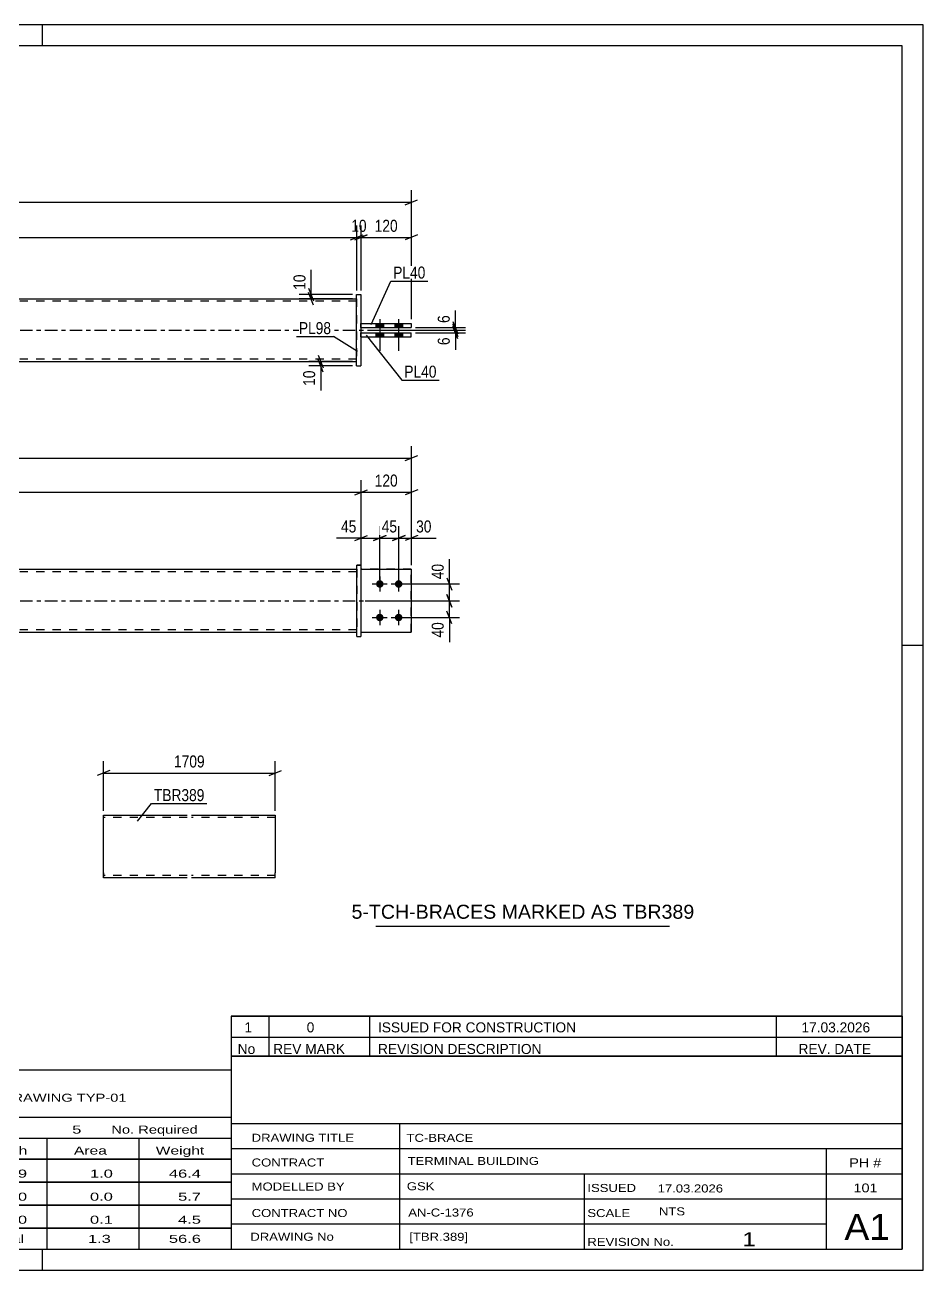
# Model space of a CAD drawing. Header units: millimetres. Extents: x 0 to 420, y 0 to 297.
# Drawn here: x 205.8 to 420, y 0 to 297 of the extents above; entities that cross this region are included whole.
import ezdxf

# ---------------------------------------------------------------- set-up
doc = ezdxf.new("R2010")
doc.units = ezdxf.units.MM
doc.linetypes.add('DXK_LINE_DOT2', pattern=[3.9198, 1.9599, -1.9599])
doc.linetypes.add('DXK_LINE_DOT3', pattern=[5.9187, 2.979, -0.9799, 0.9799, -0.9799])
doc.styles.add('Arial', font='ARIAL.TTF', dxfattribs={"height": 0.2})
doc.styles.add('Arial Narrow', font='ARIALN.TTF', dxfattribs={"height": 0.2})

# ---------------------------------------------------------------- blocks, each defined once
blk = doc.blocks.new('Unknown-580545011-4581')
at = {"color": 5, "linetype": 'Continuous'}
for p, q in [((420, 297), (0, 297)), ((210, 292), (210, 297)), ((420, 0), (420, 297)), ((415, 292), (5, 292)), ((415, 5), (415, 292)), ((420, 149), (415, 149)), ((5, 5), (415, 5)), ((210, 0), (210, 5)), ((0, 0), (420, 0))]:
    blk.add_line(p, q, dxfattribs=at)
blk = doc.blocks.new('Part-580545011-8163 - 3159')
at = {"color": 7, "linetype": 'DXK_LINE_DOT2'}
for p, q in [((297.93, 167.15), (285.93, 167.15)), ((285.93, 167.15), (285.93, 152.15)), ((297.93, 152.15), (297.93, 167.15)), ((285.93, 152.15), (297.93, 152.15))]:
    blk.add_line(p, q, dxfattribs=at)
blk = doc.blocks.new('Part-580545011-8164 - 3159')
at = {"color": 2, "linetype": 'Continuous'}
for p, q in [((285.93, 167.15), (297.93, 167.15)), ((297.93, 167.15), (297.93, 152.15)), ((285.93, 152.15), (297.93, 152.15))]:
    blk.add_line(p, q, dxfattribs=at)
at = {"color": 7, "linetype": 'DXK_LINE_DOT2'}
blk.add_line((285.93, 167.15), (285.93, 152.15), dxfattribs=at)
blk = doc.blocks.new('Part-580545011-8165 - 3159')
at = {"color": 2, "linetype": 'Continuous'}
for p, q in [((285.93, 168.15), (284.93, 168.15)), ((284.93, 151.15), (284.93, 168.15)), ((285.93, 168.15), (285.93, 151.15)), ((284.93, 151.15), (284.93, 151.15)), ((284.93, 151.15), (285.93, 151.15))]:
    blk.add_line(p, q, dxfattribs=at)
at = {"color": 7, "linetype": 'DXK_LINE_DOT2'}
for p, q in [((284.93, 168.15), (284.93, 168.15)), ((284.93, 168.15), (285.93, 168.15)), ((285.93, 168.15), (285.93, 168.15)), ((284.93, 151.15), (285.93, 151.15))]:
    blk.add_line(p, q, dxfattribs=at)
blk = doc.blocks.new('Part-580545011-8166 - 3159')
at = {"color": 2, "linetype": 'Continuous'}
for p, q in [((114.03, 167.15), (284.93, 167.15)), ((114.03, 152.15), (284.93, 152.15))]:
    blk.add_line(p, q, dxfattribs=at)
at = {"color": 7, "linetype": 'DXK_LINE_DOT2'}
for p, q in [((114.03, 152.15), (114.03, 167.15)), ((284.93, 166.55), (114.03, 166.55)), ((284.93, 167.15), (284.93, 152.15)), ((284.93, 152.75), (114.03, 152.75))]:
    blk.add_line(p, q, dxfattribs=at)
at = {"color": 7, "linetype": 'DXK_LINE_DOT3'}
blk.add_line((104.03, 159.65), (294.93, 159.65), dxfattribs=at)
blk = doc.blocks.new('Bolt-580545011-8169 - 3159')
at = {"linetype": 'Continuous'}
for points in [[(290.43, 164.55, -1), (290.43, 162.75, -1)], [(294.93, 164.55, -1), (294.93, 162.75, -1)], [(290.43, 156.55, -1), (290.43, 154.75, -1)], [(294.93, 156.55, -1), (294.93, 154.75, -1)]]:
    blk.add_hatch(color=1, dxfattribs=at).paths.add_polyline_path(points)
at = {"color": 1, "linetype": 'Continuous'}
for p, q in [((288.63, 163.65), (292.23, 163.65)), ((290.43, 165.45), (290.43, 161.85)), ((293.13, 163.65), (296.73, 163.65)), ((294.93, 165.45), (294.93, 161.85)), ((290.43, 157.45), (290.43, 153.85)), ((294.93, 157.45), (294.93, 153.85)), ((288.63, 155.65), (292.23, 155.65)), ((293.13, 155.65), (296.73, 155.65))]:
    blk.add_line(p, q, dxfattribs=at)
blk = doc.blocks.new('Part-580545011-8212 - 3385')
at = {"color": 2, "linetype": 'Continuous'}
for p, q in [((285.91, 223.59), (297.91, 223.59)), ((297.91, 222.59), (297.91, 223.59)), ((285.91, 222.59), (297.91, 222.59))]:
    blk.add_line(p, q, dxfattribs=at)
at = {"color": 7, "linetype": 'DXK_LINE_DOT2'}
for p, q in [((285.91, 222.59), (285.91, 223.59)), ((285.91, 223.59), (297.91, 223.59)), ((285.91, 222.59), (297.91, 222.59))]:
    blk.add_line(p, q, dxfattribs=at)
blk = doc.blocks.new('Part-580545011-8211 - 3385')
at = {"color": 2, "linetype": 'Continuous'}
for p, q in [((285.91, 225.79), (297.91, 225.79)), ((297.91, 225.79), (297.91, 224.79)), ((285.91, 224.79), (297.91, 224.79))]:
    blk.add_line(p, q, dxfattribs=at)
at = {"color": 7, "linetype": 'DXK_LINE_DOT2'}
for p, q in [((285.91, 224.79), (285.91, 225.79)), ((285.91, 225.79), (297.91, 225.79)), ((297.91, 225.79), (297.91, 225.79)), ((285.91, 224.79), (297.91, 224.79))]:
    blk.add_line(p, q, dxfattribs=at)
blk = doc.blocks.new('Part-580545011-8213 - 3385')
at = {"color": 2, "linetype": 'Continuous'}
for p, q in [((284.91, 232.69), (284.91, 232.69)), ((284.91, 215.69), (284.91, 232.69)), ((284.91, 232.69), (285.91, 232.69)), ((285.91, 232.69), (285.91, 232.69)), ((285.91, 232.69), (285.91, 215.69)), ((284.91, 215.69), (285.91, 215.69)), ((284.91, 215.69), (284.91, 215.69)), ((285.91, 215.69), (285.91, 215.69))]:
    blk.add_line(p, q, dxfattribs=at)
at = {"color": 7, "linetype": 'DXK_LINE_DOT2'}
for p, q in [((284.91, 232.69), (284.91, 232.69)), ((284.91, 232.69), (285.91, 232.69)), ((284.91, 215.69), (285.91, 215.69))]:
    blk.add_line(p, q, dxfattribs=at)
blk = doc.blocks.new('Part-580545011-8214 - 3385')
at = {"color": 2, "linetype": 'Continuous'}
for p, q in [((114.02, 231.69), (284.91, 231.69)), ((114.02, 216.69), (284.91, 216.69))]:
    blk.add_line(p, q, dxfattribs=at)
at = {"color": 7, "linetype": 'DXK_LINE_DOT2'}
for p, q in [((114.02, 231.69), (114.02, 216.69)), ((284.91, 231.69), (284.91, 216.69)), ((284.91, 231.09), (114.02, 231.09)), ((284.91, 217.29), (114.02, 217.29))]:
    blk.add_line(p, q, dxfattribs=at)
at = {"color": 7, "linetype": 'DXK_LINE_DOT3'}
blk.add_line((104.02, 224.19), (294.91, 224.19), dxfattribs=at)
blk = doc.blocks.new('Bolt-580545011-8217 - 3385')
at = {"linetype": 'Continuous'}
for points in [[(291.31, 225.79), (289.51, 225.79), (289.51, 224.79), (291.31, 224.79)], [(291.31, 225.79), (289.51, 225.79), (289.51, 224.79), (291.31, 224.79)], [(295.81, 225.79), (294.01, 225.79), (294.01, 224.79), (295.81, 224.79)], [(295.81, 225.79), (294.01, 225.79), (294.01, 224.79), (295.81, 224.79)], [(291.31, 223.59), (289.51, 223.59), (289.51, 222.59), (291.31, 222.59)], [(291.31, 223.59), (289.51, 223.59), (289.51, 222.59), (291.31, 222.59)], [(295.81, 223.59), (294.01, 223.59), (294.01, 222.59), (295.81, 222.59)], [(295.81, 223.59), (294.01, 223.59), (294.01, 222.59), (295.81, 222.59)]]:
    blk.add_hatch(color=1, dxfattribs=at).paths.add_polyline_path(points)
at = {"color": 1, "linetype": 'Continuous'}
for p, q in [((289.51, 225.79), (289.51, 224.79)), ((289.51, 225.79), (289.51, 224.79)), ((290.41, 226.79), (290.41, 219.29)), ((290.41, 226.79), (290.41, 219.29)), ((291.31, 225.79), (291.31, 224.79)), ((291.31, 225.79), (291.31, 224.79)), ((294.01, 225.79), (294.01, 224.79)), ((294.01, 225.79), (294.01, 224.79)), ((294.91, 226.79), (294.91, 219.29)), ((294.91, 226.79), (294.91, 219.29)), ((295.81, 225.79), (295.81, 224.79)), ((295.81, 225.79), (295.81, 224.79)), ((289.51, 223.59), (289.51, 222.59)), ((289.51, 223.59), (289.51, 222.59)), ((291.31, 223.59), (291.31, 222.59)), ((291.31, 223.59), (291.31, 222.59)), ((294.01, 223.59), (294.01, 222.59)), ((294.01, 223.59), (294.01, 222.59)), ((295.81, 223.59), (295.81, 222.59)), ((295.81, 223.59), (295.81, 222.59))]:
    blk.add_line(p, q, dxfattribs=at)
blk = doc.blocks.new('Part-580545011-8507 - 8506')
at = {"color": 2, "linetype": 'Continuous'}
for p, q in [((224.52, 107.34), (224.52, 108.54)), ((224.52, 108.54), (244.52, 108.54)), ((224.52, 94.74), (224.52, 107.34)), ((245.52, 108.54), (265.52, 108.54)), ((265.52, 108.54), (265.52, 108.45)), ((265.52, 108.45), (265.52, 107.34)), ((265.52, 107.34), (265.52, 94.74)), ((224.52, 93.63), (224.52, 94.74)), ((224.52, 93.54), (224.52, 93.63)), ((244.52, 93.54), (224.52, 93.54)), ((265.52, 93.54), (245.52, 93.54)), ((265.52, 93.54), (265.52, 94.74))]:
    blk.add_line(p, q, dxfattribs=at)
at = {"color": 7, "linetype": 'DXK_LINE_DOT2'}
for p, q in [((244.52, 107.94), (224.52, 107.94)), ((265.52, 107.94), (245.52, 107.94)), ((265.52, 108.19), (265.52, 107.34)), ((224.52, 94.74), (224.52, 93.89)), ((224.52, 94.14), (224.52, 94.18)), ((244.52, 94.14), (224.52, 94.14)), ((224.52, 93.54), (224.52, 93.54)), ((265.52, 94.14), (245.52, 94.14)), ((265.52, 94.18), (265.52, 94.51)), ((265.52, 94.14), (265.52, 94.18)), ((265.52, 94.14), (265.52, 94.18))]:
    blk.add_line(p, q, dxfattribs=at)
blk = doc.blocks.new('StraightDimension-580545011-6782 - 3159')
at = {"color": 7, "linetype": 'Continuous'}
for p, q in [((285.97, 168.15), (285.97, 177.44)), ((290.47, 164.65), (290.47, 177.44)), ((284.47, 173.99), (287.47, 175.19)), ((285.97, 174.59), (290.47, 174.59)), ((291.97, 175.19), (288.97, 173.99))]:
    blk.add_line(p, q, dxfattribs=at)
at = {"color": 0}
blk.add_wipeout([(285.45, 175.34), (285.45, 179.54), (280.59, 179.54), (280.59, 175.34)], dxfattribs=at)
at = {"color": 7, "linetype": 'Continuous'}
blk.add_line((285.97, 174.59), (280.07, 174.59), dxfattribs=at)
blk.add_line((285.97, 174.59), (280.07, 174.59), dxfattribs=at)
at = {"color": 3, "style": 'Arial Narrow'}
blk.add_text('45', height=2.863, dxfattribs=at).set_placement((281.19, 175.94))
blk = doc.blocks.new('StraightDimension-580545011-6732 - 3159')
at = {"color": 7, "linetype": 'Continuous'}
for p, q in [((295.97, 163.65), (309.42, 163.65)), ((306.42, 165.15), (307.62, 162.15)), ((307.02, 159.65), (307.02, 163.65)), ((307.62, 158.15), (306.42, 161.15)), ((286.97, 159.65), (309.42, 159.65))]:
    blk.add_line(p, q, dxfattribs=at)
at = {"color": 0}
blk.add_wipeout([(306.27, 169.04), (302.07, 169.04), (302.07, 164.18), (306.27, 164.18)], dxfattribs=at)
at = {"color": 7, "linetype": 'Continuous'}
blk.add_line((307.02, 163.65), (307.02, 169.56), dxfattribs=at)
blk.add_line((307.02, 163.65), (307.02, 169.56), dxfattribs=at)
at = {"color": 3, "style": 'Arial Narrow'}
blk.add_text('40', height=2.863, rotation=90.0002, dxfattribs=at).set_placement((305.67, 164.78))
blk = doc.blocks.new('StraightDimension-580545011-6781 - 3159')
at = {"color": 7, "linetype": 'Continuous'}
for p, q in [((290.47, 164.65), (290.47, 177.44)), ((294.97, 164.65), (294.97, 177.44)), ((288.97, 173.99), (291.97, 175.19)), ((290.47, 174.59), (294.97, 174.59)), ((296.47, 175.19), (293.47, 173.99))]:
    blk.add_line(p, q, dxfattribs=at)
at = {"color": 0}
blk.add_wipeout([(295.15, 175.34), (295.15, 179.54), (290.3, 179.54), (290.3, 175.34)], dxfattribs=at)
at = {"color": 3, "style": 'Arial Narrow'}
blk.add_text('45', height=2.863, dxfattribs=at).set_placement((290.9, 175.94))
blk = doc.blocks.new('StraightDimension-580545011-6780 - 3159')
at = {"color": 7, "linetype": 'Continuous'}
for p, q in [((294.97, 164.65), (294.97, 177.44)), ((297.97, 168.15), (297.97, 177.44)), ((293.47, 173.99), (296.47, 175.19)), ((294.97, 174.59), (297.97, 174.59)), ((299.47, 175.19), (296.47, 173.99))]:
    blk.add_line(p, q, dxfattribs=at)
at = {"color": 0}
blk.add_wipeout([(303.36, 175.34), (303.36, 179.54), (298.5, 179.54), (298.5, 175.34)], dxfattribs=at)
at = {"color": 7, "linetype": 'Continuous'}
blk.add_line((297.97, 174.59), (303.88, 174.59), dxfattribs=at)
blk.add_line((297.97, 174.59), (303.88, 174.59), dxfattribs=at)
at = {"color": 3, "style": 'Arial Narrow'}
blk.add_text('30', height=2.863, dxfattribs=at).set_placement((299.1, 175.94))
blk = doc.blocks.new('StraightDimension-580545011-6574 - 3159')
at = {"color": 7, "linetype": 'Continuous'}
for p, q in [((285.97, 168.15), (285.97, 188.38)), ((297.97, 168.15), (297.97, 188.38)), ((284.47, 184.93), (287.47, 186.13)), ((285.97, 185.53), (297.97, 185.53)), ((299.47, 186.13), (296.47, 184.93))]:
    blk.add_line(p, q, dxfattribs=at)
at = {"color": 0}
blk.add_wipeout([(295.32, 186.28), (295.32, 190.48), (288.63, 190.48), (288.63, 186.28)], dxfattribs=at)
at = {"color": 3, "style": 'Arial Narrow'}
blk.add_text('120', height=2.863, dxfattribs=at).set_placement((289.23, 186.88))
blk = doc.blocks.new('StraightDimension-580545011-6575 - 3159')
at = {"color": 7, "linetype": 'Continuous'}
for p, q in [((113.01, 168.98), (113.01, 188.38)), ((285.97, 168.15), (285.97, 188.38)), ((114.51, 186.13), (111.51, 184.93)), ((113.01, 185.53), (285.97, 185.53)), ((284.47, 184.93), (287.47, 186.13))]:
    blk.add_line(p, q, dxfattribs=at)
at = {"color": 0}
blk.add_wipeout([(203.75, 186.28), (203.75, 190.48), (195.24, 190.48), (195.24, 186.28)], dxfattribs=at)
at = {"color": 3, "style": 'Arial Narrow'}
blk.add_text('1730', height=2.863, dxfattribs=at).set_placement((195.84, 186.88))
blk = doc.blocks.new('StraightDimension-580545011-6733 - 3159')
at = {"color": 7, "linetype": 'Continuous'}
for p, q in [((306.42, 161.15), (307.62, 158.15)), ((286.97, 159.65), (309.42, 159.65)), ((307.02, 155.65), (307.02, 159.65)), ((295.97, 155.65), (309.42, 155.65)), ((307.62, 154.15), (306.42, 157.15))]:
    blk.add_line(p, q, dxfattribs=at)
at = {"color": 0}
blk.add_wipeout([(306.27, 155.13), (302.07, 155.13), (302.07, 150.27), (306.27, 150.27)], dxfattribs=at)
at = {"color": 7, "linetype": 'Continuous'}
blk.add_line((307.02, 155.65), (307.02, 149.75), dxfattribs=at)
blk.add_line((307.02, 155.65), (307.02, 149.75), dxfattribs=at)
at = {"color": 3, "style": 'Arial Narrow'}
blk.add_text('40', height=2.863, rotation=90.0002, dxfattribs=at).set_placement((305.67, 150.87))
blk = doc.blocks.new('StraightDimension-580545011-6753 - 3159')
at = {"color": 7, "linetype": 'Continuous'}
for p, q in [((101.01, 168.15), (101.01, 196.53)), ((298.01, 168.15), (298.01, 196.53)), ((102.51, 194.28), (99.51, 193.08)), ((101.01, 193.68), (298.01, 193.68)), ((296.51, 193.08), (299.51, 194.28))]:
    blk.add_line(p, q, dxfattribs=at)
at = {"color": 0}
blk.add_wipeout([(203.77, 194.43), (203.77, 198.63), (195.26, 198.63), (195.26, 194.43)], dxfattribs=at)
at = {"color": 3, "style": 'Arial Narrow'}
blk.add_text('1970', height=2.863, dxfattribs=at).set_placement((195.86, 195.03))
blk = doc.blocks.new('StraightDimension-580545011-6563 - 3385')
at = {"color": 7, "linetype": 'Continuous'}
for p, q in [((275.76, 218.19), (276.96, 215.19)), ((276.96, 214.19), (275.76, 217.19)), ((283.96, 216.69), (273.51, 216.69)), ((283.96, 215.69), (273.51, 215.69)), ((276.36, 215.69), (276.36, 216.69))]:
    blk.add_line(p, q, dxfattribs=at)
at = {"color": 0}
blk.add_wipeout([(275.61, 215.16), (271.41, 215.16), (271.41, 210.31), (275.61, 210.31)], dxfattribs=at)
at = {"color": 7, "linetype": 'Continuous'}
blk.add_line((276.36, 215.69), (276.36, 209.78), dxfattribs=at)
blk.add_line((276.36, 215.69), (276.36, 209.78), dxfattribs=at)
at = {"color": 3, "style": 'Arial Narrow'}
blk.add_text('10', height=2.863, rotation=90.0002, dxfattribs=at).set_placement((275.01, 210.91))
blk = doc.blocks.new('StraightDimension-580545011-6551 - 3385')
at = {"color": 7, "linetype": 'Continuous'}
for p, q in [((283.96, 232.69), (271.21, 232.69)), ((283.96, 231.69), (271.21, 231.69)), ((273.46, 234.19), (274.66, 231.19)), ((274.66, 230.19), (273.46, 233.19)), ((274.06, 231.69), (274.06, 232.69))]:
    blk.add_line(p, q, dxfattribs=at)
at = {"color": 0}
blk.add_wipeout([(273.31, 238.07), (269.11, 238.07), (269.11, 233.21), (273.31, 233.21)], dxfattribs=at)
at = {"color": 7, "linetype": 'Continuous'}
blk.add_line((274.06, 232.69), (274.06, 238.59), dxfattribs=at)
blk.add_line((274.06, 232.69), (274.06, 238.59), dxfattribs=at)
at = {"color": 3, "style": 'Arial Narrow'}
blk.add_text('10', height=2.863, rotation=90.0002, dxfattribs=at).set_placement((272.71, 233.81))
blk = doc.blocks.new('StraightDimension-580545011-6061 - 3385')
at = {"color": 7, "linetype": 'Continuous'}
for p, q in [((307.86, 226.29), (309.06, 223.29)), ((288.9, 224.19), (310.86, 224.19)), ((298.96, 224.79), (310.86, 224.79)), ((309.06, 222.69), (307.86, 225.69)), ((308.46, 224.19), (308.46, 224.79))]:
    blk.add_line(p, q, dxfattribs=at)
at = {"color": 0}
blk.add_wipeout([(307.71, 228.34), (303.51, 228.34), (303.51, 225.31), (307.71, 225.31)], dxfattribs=at)
at = {"color": 7, "linetype": 'Continuous'}
blk.add_line((308.46, 224.79), (308.46, 228.87), dxfattribs=at)
blk.add_line((308.46, 224.79), (308.46, 228.87), dxfattribs=at)
at = {"color": 3, "style": 'Arial Narrow'}
blk.add_text('6', height=2.86, rotation=90.0002, dxfattribs=at).set_placement((307.11, 225.91))
blk = doc.blocks.new('StraightDimension-580545011-6062 - 3385')
at = {"color": 7, "linetype": 'Continuous'}
for p, q in [((288.9, 224.19), (310.86, 224.19)), ((298.96, 223.59), (310.86, 223.59)), ((307.86, 225.69), (309.06, 222.69)), ((309.06, 222.09), (307.86, 225.09)), ((308.46, 223.59), (308.46, 224.19))]:
    blk.add_line(p, q, dxfattribs=at)
at = {"color": 0}
blk.add_wipeout([(307.71, 223.06), (303.51, 223.06), (303.51, 220.03), (307.71, 220.03)], dxfattribs=at)
at = {"color": 7, "linetype": 'Continuous'}
blk.add_line((308.46, 223.59), (308.46, 219.51), dxfattribs=at)
blk.add_line((308.46, 223.59), (308.46, 219.51), dxfattribs=at)
at = {"color": 3, "style": 'Arial Narrow'}
blk.add_text('6', height=2.86, rotation=90.0002, dxfattribs=at).set_placement((307.11, 220.63))
blk = doc.blocks.new('StraightDimension-580545011-6359 - 3385')
at = {"color": 7, "linetype": 'Continuous'}
for p, q in [((283.46, 245.7), (286.46, 246.9)), ((287.46, 246.9), (284.46, 245.7)), ((284.96, 233.69), (284.96, 249.15)), ((285.96, 233.69), (285.96, 249.15)), ((284.96, 246.3), (285.96, 246.3))]:
    blk.add_line(p, q, dxfattribs=at)
at = {"color": 0}
blk.add_wipeout([(287.89, 247.05), (287.89, 251.25), (283.03, 251.25), (283.03, 247.05)], dxfattribs=at)
at = {"color": 3, "style": 'Arial Narrow'}
blk.add_text('10', height=2.863, dxfattribs=at).set_placement((283.63, 247.65))
blk = doc.blocks.new('StraightDimension-580545011-6253 - 3385')
at = {"color": 7, "linetype": 'Continuous'}
for p, q in [((101, 226.79), (101, 257.56)), ((297.96, 226.79), (297.96, 257.56)), ((102.5, 255.31), (99.5, 254.11)), ((101, 254.71), (297.96, 254.71)), ((296.46, 254.11), (299.46, 255.31))]:
    blk.add_line(p, q, dxfattribs=at)
at = {"color": 0}
blk.add_wipeout([(203.74, 255.46), (203.74, 259.66), (195.22, 259.66), (195.22, 255.46)], dxfattribs=at)
at = {"color": 3, "style": 'Arial Narrow'}
blk.add_text('1970', height=2.863, dxfattribs=at).set_placement((195.82, 256.06))
blk = doc.blocks.new('StraightDimension-580545011-6358 - 3385')
at = {"color": 7, "linetype": 'Continuous'}
for p, q in [((284.46, 245.7), (287.46, 246.9)), ((285.96, 233.69), (285.96, 249.15)), ((299.46, 246.9), (296.46, 245.7)), ((297.96, 226.79), (297.96, 249.15)), ((285.96, 246.3), (297.96, 246.3))]:
    blk.add_line(p, q, dxfattribs=at)
at = {"color": 0}
blk.add_wipeout([(295.3, 247.05), (295.3, 251.25), (288.62, 251.25), (288.62, 247.05)], dxfattribs=at)
at = {"color": 3, "style": 'Arial Narrow'}
blk.add_text('120', height=2.863, dxfattribs=at).set_placement((289.22, 247.65))
blk = doc.blocks.new('StraightDimension-580545011-6360 - 3385')
at = {"color": 7, "linetype": 'Continuous'}
for p, q in [((115.5, 246.9), (112.5, 245.7)), ((114, 233.69), (114, 249.15)), ((283.46, 245.7), (286.46, 246.9)), ((284.96, 233.69), (284.96, 249.15)), ((114, 246.3), (284.96, 246.3))]:
    blk.add_line(p, q, dxfattribs=at)
at = {"color": 0}
blk.add_wipeout([(203.74, 247.05), (203.74, 251.25), (195.22, 251.25), (195.22, 247.05)], dxfattribs=at)
at = {"color": 3, "style": 'Arial Narrow'}
blk.add_text('1710', height=2.863, dxfattribs=at).set_placement((195.82, 247.65))
blk = doc.blocks.new('StraightDimension-580545011-8555 - 8506')
at = {"color": 7, "linetype": 'Continuous'}
for p, q in [((226.02, 119.14), (223.02, 117.94)), ((224.52, 109.54), (224.52, 121.39)), ((264.02, 117.94), (267.02, 119.14)), ((265.52, 109.54), (265.52, 121.39)), ((224.52, 118.54), (265.52, 118.54))]:
    blk.add_line(p, q, dxfattribs=at)
at = {"color": 0}
blk.add_wipeout([(249.27, 119.29), (249.27, 123.49), (240.76, 123.49), (240.76, 119.29)], dxfattribs=at)
at = {"color": 3, "style": 'Arial Narrow'}
blk.add_text('1709', height=2.863, dxfattribs=at).set_placement((241.36, 119.89))
blk = doc.blocks.new('Unknown-580545011-8828')
at = {"color": 7, "linetype": 'Continuous'}
for p, q in [((255, 60.55), (415, 60.55)), ((415, 60.55), (255, 60.55)), ((255, 60.55), (255, 55.55)), ((264, 60.55), (264, 55.55)), ((288, 60.55), (288, 55.55)), ((385, 60.55), (385, 55.55)), ((415, 60.55), (415, 55.55)), ((255, 55.55), (415, 55.55)), ((255, 55.55), (255, 51.05)), ((255, 55.55), (415, 55.55)), ((264, 55.55), (264, 51.05)), ((288, 55.55), (288, 51.05)), ((385, 55.55), (385, 51.05)), ((415, 55.55), (415, 51.05)), ((415, 51.05), (255, 51.05))]:
    blk.add_line(p, q, dxfattribs=at)
at = {"color": 7, "linetype": 'Continuous', "style": 'Arial Narrow'}
for s, height, width, p in [('1', 2.39, 1.196471, (258.16, 56.7)), ('0', 2.39, 1.196471, (273, 56.7)), ('ISSUED FOR CONSTRUCTION', 2.3861, 1.196471, (290, 56.7)), ('17.03.2026', 2.386, 1.196471, (391, 56.7)), ('No', 2.386, 1.2, (256.54, 51.55)), ('REV MARK', 2.386, 1.2, (265, 51.55)), ('REVISION DESCRIPTION', 2.3861, 1.2, (290, 51.55)), ('REV. DATE', 2.386, 1.2, (390.28, 51.55))]:
    blk.add_text(s, height=height, dxfattribs=dict(at, width=width)).set_placement(p)
blk = doc.blocks.new('Unknown-580545011-8827')
at = {"color": 7, "linetype": 'Continuous'}
for p, q in [((255, 51.05), (255, 5)), ((255, 51.05), (415, 51.05)), ((415, 51), (415, 5)), ((255, 35), (415, 35)), ((295.14, 35), (295.14, 5)), ((255, 29), (415, 29)), ((397, 5.05), (397, 29.05)), ((255, 23), (415, 23)), ((339.14, 23), (339.14, 5)), ((255, 17), (415, 17)), ((255, 11), (397, 11)), ((255, 5), (415, 5))]:
    blk.add_line(p, q, dxfattribs=at)
at = {"color": 7, "style": 'Arial Narrow'}
for s, height, width, p in [('DRAWING TITLE', 1.9089, 1.425378, (259.88, 30.61)), ('TC-BRACE', 1.909, 1.425378, (296.81, 30.59)), ('TERMINAL BUILDING', 1.9089, 1.425378, (297.06, 25.07)), ('CONTRACT', 1.909, 1.425378, (259.88, 24.71)), ('MODELLED BY', 1.9089, 1.425378, (259.88, 18.98)), ('GSK', 1.909, 1.425378, (296.88, 19.04)), ('ISSUED', 1.909, 1.425378, (339.94, 18.64)), ('17.03.2026', 1.909, 1.425378, (356.69, 18.52)), ('CONTRACT NO', 1.9089, 1.425378, (259.88, 12.66)), ('AN-C-1376', 1.909, 1.425378, (297.23, 12.78)), ('SCALE', 1.909, 1.425378, (339.94, 12.65)), ('A1', 6.204, 1.25, (401.24, 7.2)), ('DRAWING No', 1.909, 1.425378, (259.56, 7)), ('[TBR.389]', 1.909, 1.425378, (297.46, 6.99)), ('1', 3.34, 1.5, (376.91, 5.68)), ('REVISION No.', 1.9089, 1.425378, (339.94, 5.77))]:
    blk.add_text(s, height=height, dxfattribs=dict(at, width=width)).set_placement(p)
at = {"color": 7, "linetype": 'Continuous', "style": 'Arial Narrow'}
for s, height, width, p in [('PH #', 2.1, 1.42538, (402.4, 24.55)), ('101', 2.1, 1.42538, (403.41, 18.55)), ('NTS', 1.909, 1.425378, (357, 13.05))]:
    blk.add_text(s, height=height, dxfattribs=dict(at, width=width)).set_placement(p)
blk = doc.blocks.new('Unknown-580545011-8829')
at = {"color": 7, "linetype": 'Continuous'}
for p, q in [((95, 47.75), (255, 47.75)), ((95, 36.5), (95, 47.75)), ((255, 47.75), (255, 36.5)), ((95, 36.5), (255, 36.5)), ((95, 36.5), (95, 31.5)), ((255, 36.5), (255, 31.5)), ((95, 31.5), (255, 31.5)), ((95, 31.5), (95, 26.5)), ((119, 31.5), (119, 26.5)), ((154.5, 31.5), (154.5, 26.5)), ((180.5, 31.5), (180.5, 26.5)), ((193.5, 31.5), (193.5, 26.5)), ((211, 31.5), (211, 26.5)), ((233, 31.5), (233, 26.5)), ((255, 31.5), (255, 26.5)), ((95, 26.5), (255, 26.5)), ((95, 26.45), (95, 21.05)), ((95, 26.45), (255, 26.45)), ((119, 26.5), (119, 21)), ((154.5, 26.5), (154.5, 21)), ((180.5, 26.5), (180.5, 21)), ((193.5, 26.5), (193.5, 21)), ((211, 26.5), (211, 21)), ((233, 26.5), (233, 21)), ((255, 26.45), (255, 21.05)), ((95, 21.05), (255, 21.05)), ((95, 20.95), (95, 15.55)), ((95, 20.95), (255, 20.95)), ((119, 21), (119, 15.5)), ((154.5, 21), (154.5, 15.5)), ((180.5, 21), (180.5, 15.5)), ((193.5, 21), (193.5, 15.5)), ((211, 21), (211, 15.5)), ((233, 21), (233, 15.5)), ((255, 20.95), (255, 15.55)), ((95, 15.55), (255, 15.55)), ((95, 15.45), (95, 10.05)), ((95, 15.45), (255, 15.45)), ((119, 15.5), (119, 10)), ((154.5, 15.5), (154.5, 10)), ((180.5, 15.5), (180.5, 10)), ((193.5, 15.5), (193.5, 10)), ((211, 15.5), (211, 10)), ((233, 15.5), (233, 10)), ((255, 15.45), (255, 10.05)), ((95, 10.05), (255, 10.05)), ((95, 10), (255, 10)), ((95, 10), (95, 5)), ((211, 10), (211, 5)), ((233, 10), (233, 5)), ((255, 10), (255, 5)), ((95, 5), (255, 5))]:
    blk.add_line(p, q, dxfattribs=at)
at = {"color": 7, "style": 'Arial Narrow'}
for s, height, width, p in [('GENERAL NOTES & WELD DETAILS :', 2.8633, 1.4, (96.15, 40.06)), ('REFER TYP DRAWING TYP-01', 1.9089, 1.6, (179.7, 40.16)), ("MATERIAL LIST FOR ASSEMBLY MK'D", 1.9089, 1.6, (96.15, 32.56)), ('TBR389', 1.909, 1.794707, (187.59, 32.47)), ('5', 1.91, 1.794707, (217.08, 32.56)), ('No. Required', 1.9089, 1.6, (226.41, 32.56)), ('Mark', 1.909, 1.7, (96.34, 27.5)), ('Profile', 1.909, 1.7, (129.41, 27.5)), ('Material', 1.909, 1.7, (159.54, 27.56)), ('No.', 1.909, 1.7, (184.5, 27.56)), ('Length', 1.909, 1.7, (195, 27.56)), ('Area', 1.909, 1.7, (217.5, 27.56)), ('Weight', 1.909, 1.7, (237, 27.56))]:
    blk.add_text(s, height=height, dxfattribs=dict(at, width=width)).set_placement(p)
at = {"color": 7, "linetype": 'Continuous', "style": 'Arial Narrow'}
for s, height, width, p in [('TBR389', 1.909, 1.794707, (96.5, 22.06)), ('SHS150*6', 1.909, 1.794707, (121, 22.06)), ('E350', 1.909, 1.794707, (160.74, 22.06)), ('1', 1.91, 1.794707, (184.86, 22.06)), ('1709', 1.909, 1.794707, (197.58, 22.06)), ('1.0', 1.909, 1.794707, (221.32, 22.06)), ('46.4', 1.909, 1.794707, (240.14, 22.06)), ('PL40', 1.909, 1.794707, (96.5, 16.56)), ('PL10*120', 1.909, 1.794707, (121, 16.56)), ('E350', 1.909, 1.794707, (160.74, 16.56)), ('4', 1.91, 1.794707, (184.86, 16.56)), ('150', 1.909, 1.794707, (199.77, 16.56)), ('0.0', 1.909, 1.794707, (221.32, 16.56)), ('5.7', 1.909, 1.794707, (242.33, 16.56)), ('PL98', 1.909, 1.794707, (96.5, 11.06)), ('PL10*170', 1.909, 1.794707, (121, 11.06)), ('E350', 1.909, 1.794707, (160.74, 11.06)), ('2', 1.91, 1.794707, (184.86, 11.06)), ('170', 1.909, 1.794707, (199.77, 11.06)), ('0.1', 1.909, 1.794707, (221.32, 11.06)), ('4.5', 1.909, 1.794707, (242.33, 11.06)), ('Total', 1.909, 1.7, (197.33, 6.5)), ('1.3', 1.909, 1.794707, (220.83, 6.5)), ('56.6', 1.909, 1.794707, (240.14, 6.5))]:
    blk.add_text(s, height=height, dxfattribs=dict(at, width=width)).set_placement(p)
blk = doc.blocks.new('Unknown-580545011-8830')
at = {"color": 7, "linetype": 'Continuous'}
blk.add_line((289.5, 82.05), (359.5, 82.05), dxfattribs=at)
at = {"color": 7, "style": 'Arial'}
blk.add_text('5-TCH-BRACES MARKED AS TBR389', height=3.3428, dxfattribs=at).set_placement((283.69, 83.8))
blk = doc.blocks.new('Mark-580545011-8719 - 3385')
at = {"color": 0}
blk.add_wipeout([(301.31, 236.49), (301.31, 239.49), (293.63, 239.49), (293.63, 236.49)], dxfattribs=at)
blk.add_wipeout([(301.31, 236.49), (301.31, 239.49), (293.63, 239.49), (293.63, 236.49)], dxfattribs=at)
at = {"color": 30, "linetype": 'Continuous'}
for p, q in [((288.34, 225.56), (293.03, 235.89)), ((293.03, 235.89), (301.91, 235.89))]:
    blk.add_line(p, q, dxfattribs=at)
at = {"color": 3, "style": 'Arial Narrow'}
blk.add_text('PL40', height=2.863, dxfattribs=at).set_placement((293.63, 236.49))
blk = doc.blocks.new('Mark-580545011-8720 - 3385')
at = {"color": 0}
blk.add_wipeout([(303.96, 212.86), (303.96, 215.86), (296.29, 215.86), (296.29, 212.86)], dxfattribs=at)
blk.add_wipeout([(303.96, 212.86), (303.96, 215.86), (296.29, 215.86), (296.29, 212.86)], dxfattribs=at)
at = {"color": 30, "linetype": 'Continuous'}
for p, q in [((287.17, 222.97), (295.69, 212.26)), ((295.69, 212.26), (304.56, 212.26))]:
    blk.add_line(p, q, dxfattribs=at)
at = {"color": 3, "style": 'Arial Narrow'}
blk.add_text('PL40', height=2.863, dxfattribs=at).set_placement((296.29, 212.86))
blk = doc.blocks.new('Mark-580545011-8721 - 3385')
at = {"color": 0}
blk.add_wipeout([(278.82, 223.25), (278.82, 226.25), (271.14, 226.25), (271.14, 223.25)], dxfattribs=at)
blk.add_wipeout([(278.82, 223.25), (278.82, 226.25), (271.14, 226.25), (271.14, 223.25)], dxfattribs=at)
at = {"color": 30, "linetype": 'Continuous'}
for p in [(270.54, 222.65), (285.14, 219.12)]:
    blk.add_line(p, (279.42, 222.65), dxfattribs=at)
at = {"color": 3, "style": 'Arial Narrow'}
blk.add_text('PL98', height=2.863, dxfattribs=at).set_placement((271.14, 223.25))
blk = doc.blocks.new('Mark-580545011-8564 - 8506')
at = {"color": 0}
blk.add_wipeout([(248.62, 111.86), (248.62, 114.86), (236.57, 114.86), (236.57, 111.86)], dxfattribs=at)
blk.add_wipeout([(248.62, 111.86), (248.62, 114.86), (236.57, 114.86), (236.57, 111.86)], dxfattribs=at)
at = {"color": 30, "linetype": 'Continuous'}
for p, q in [((232.65, 107.05), (235.97, 111.26)), ((235.97, 111.26), (249.22, 111.26))]:
    blk.add_line(p, q, dxfattribs=at)
at = {"color": 3, "style": 'Arial Narrow'}
blk.add_text('TBR389', height=2.863, dxfattribs=at).set_placement((236.57, 111.86))

msp = doc.modelspace()

# ---------------------------------------------------------------- block references
for name in ['Unknown-580545011-4581', 'Part-580545011-8214 - 3385', 'Part-580545011-8213 - 3385', 'Part-580545011-8211 - 3385', 'Bolt-580545011-8217 - 3385', 'Part-580545011-8212 - 3385', 'Part-580545011-8166 - 3159', 'Part-580545011-8165 - 3159', 'Part-580545011-8163 - 3159', 'Part-580545011-8164 - 3159', 'Bolt-580545011-8169 - 3159', 'Part-580545011-8507 - 8506', 'Unknown-580545011-8830', 'Unknown-580545011-8828', 'Unknown-580545011-8827', 'Unknown-580545011-8829']:
    msp.add_blockref(name, (0, 0))

# ---------------------------------------------------------------- next in the draw order: block references
for name in ['StraightDimension-580545011-6551 - 3385', 'StraightDimension-580545011-6061 - 3385', 'StraightDimension-580545011-6563 - 3385', 'StraightDimension-580545011-6782 - 3159', 'StraightDimension-580545011-8555 - 8506']:
    msp.add_blockref(name, (0, 0))

# ---------------------------------------------------------------- next in the draw order: block references
for name in ['StraightDimension-580545011-6359 - 3385', 'StraightDimension-580545011-6062 - 3385', 'StraightDimension-580545011-6732 - 3159', 'Mark-580545011-8564 - 8506']:
    msp.add_blockref(name, (0, 0))

# ---------------------------------------------------------------- next in the draw order: block references
for name in ['StraightDimension-580545011-6253 - 3385', 'Mark-580545011-8720 - 3385', 'StraightDimension-580545011-6781 - 3159', 'StraightDimension-580545011-6733 - 3159']:
    msp.add_blockref(name, (0, 0))

# ---------------------------------------------------------------- next in the draw order: block references
for name in ['StraightDimension-580545011-6358 - 3385', 'StraightDimension-580545011-6780 - 3159']:
    msp.add_blockref(name, (0, 0))

# ---------------------------------------------------------------- next in the draw order: block references
for name in ['StraightDimension-580545011-6360 - 3385', 'Mark-580545011-8719 - 3385', 'Mark-580545011-8721 - 3385', 'StraightDimension-580545011-6574 - 3159']:
    msp.add_blockref(name, (0, 0))

# ---------------------------------------------------------------- next in the draw order: block references
msp.add_blockref('StraightDimension-580545011-6575 - 3159', (0, 0))

# ---------------------------------------------------------------- next in the draw order: block references
msp.add_blockref('StraightDimension-580545011-6753 - 3159', (0, 0))

doc.saveas('drawing.dxf')
